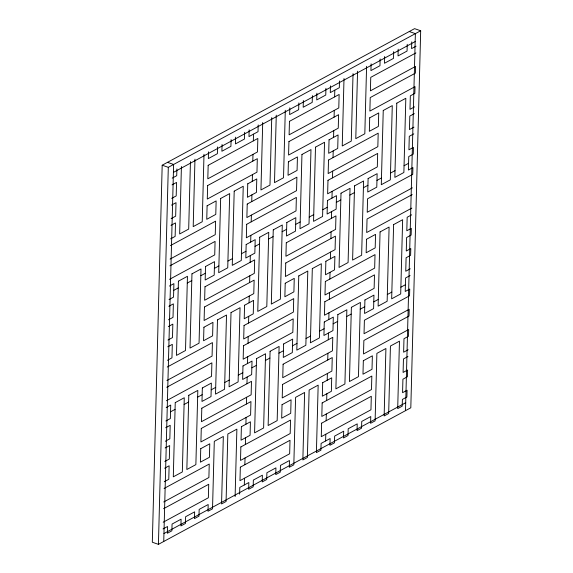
<?xml version="1.0" encoding="UTF-8"?>
<svg xmlns="http://www.w3.org/2000/svg" width="573" height="573" viewBox="0 0 573 573"><rect width="100%" height="100%" fill="white"/><g stroke="black" fill="none" stroke-linecap="round" stroke-linejoin="round"><path stroke-width="0.86" d="M162.188 165.21L152.318 542.23L158.427 544.35L410.812 407.79L420.682 30.77L414.573 28.65L162.188 165.21L168.304 167.33L420.682 30.77M158.427 544.35L168.304 167.33M163.742 541.478L173.619 164.458L167.502 162.338M176.907 168.942L176.728 175.682L172.208 178.131M181.419 166.492L179.657 233.963L188.689 229.071L190.451 161.607M194.97 159.165L193.201 226.629L202.233 221.744L204.002 154.273M208.515 151.831L208.343 158.578L217.375 153.693L217.554 146.946M222.066 144.503L221.887 151.251L230.926 146.359L231.098 139.611M235.618 137.169L235.439 143.916L244.47 139.031L244.65 132.284M235.109 496.598L236.878 429.134L227.839 434.019L226.077 501.49L221.558 503.932L223.327 436.468L214.295 441.353L212.526 508.817L208.013 511.259L208.185 504.519L199.153 509.404L198.981 516.151L194.462 518.594L194.641 511.847L185.609 516.731L185.43 523.478L180.91 525.928L181.089 519.181L172.058 524.066L171.879 530.813L167.366 533.255L167.538 526.508L163.026 528.951M239.621 494.155L239.801 487.408L248.832 482.523L248.661 489.27L253.173 486.828L253.352 480.081L262.384 475.189L262.205 481.936L266.724 479.494L266.896 472.746L275.935 467.862L275.756 474.609L280.269 472.159L280.448 465.412L289.48 460.527L289.308 467.274L293.82 464.832L295.589 397.361L304.621 392.476L302.852 459.94L307.372 457.498L309.134 390.034L318.165 385.149L316.403 452.613L320.916 450.17L321.095 443.423L330.127 438.531L329.948 445.278L334.467 442.836L334.646 436.089L343.678 431.204L343.499 437.951L348.019 435.509L348.191 428.762L357.223 423.87L357.051 430.617L361.563 428.174L361.742 421.427L370.774 416.542L370.595 423.289L375.114 420.84L376.884 353.376L385.916 348.491L384.146 415.955L388.666 413.513L390.428 346.042L399.46 341.157L397.698 408.621L402.21 406.178L402.389 399.431L406.902 396.989L407.081 390.242L402.568 392.684L402.919 379.197L407.432 376.748L407.611 370L403.098 372.45L403.449 358.956L407.962 356.513M249.162 129.835L248.99 136.582L258.022 131.697L258.201 124.95M244.32 484.966L244.492 478.219M244.85 464.724L245.022 457.977M245.38 444.483L245.552 437.736M245.91 424.249L246.082 417.502M246.44 404.008L246.612 397.261M246.97 383.767L247.142 377.02M247.5 363.526L247.672 356.778M248.03 343.284L248.202 336.537M248.56 323.043L248.732 316.303M249.09 302.809L249.262 296.062M249.62 282.568L249.792 275.821M250.15 262.327L250.322 255.579M250.68 242.085L250.852 235.338M251.21 221.844L251.382 215.097M251.74 201.61L251.912 194.863M252.27 181.369L252.442 174.622M252.8 161.128L252.972 154.381M253.33 140.886L253.502 134.139M262.713 122.507L260.944 189.971L269.983 185.086L271.745 117.623M276.265 115.173L274.496 182.644L283.528 177.752L285.297 110.288M289.809 107.846L289.637 114.593L298.669 109.701L298.841 102.954M303.361 100.511L303.181 107.258L312.213 102.374L312.392 95.627M316.912 93.184L316.733 99.931L325.765 95.039L325.944 88.292M330.456 85.85L330.284 92.597L339.316 87.712L339.488 80.965M325.614 440.981L325.786 434.234M326.144 420.74L326.316 413.993M326.674 400.498L326.846 393.751M327.204 380.257L327.376 373.51M327.735 360.016L327.906 353.269M328.265 339.782L328.436 333.035M328.795 319.541L328.966 312.794M329.325 299.299L329.496 292.552M329.855 279.058L330.027 272.311M330.385 258.817L330.557 252.07M330.915 238.576L331.087 231.836M331.445 218.342L331.617 211.595M331.975 198.1L332.147 191.353M332.505 177.859L332.677 171.112M333.035 157.618L333.207 150.871M333.565 137.377L333.737 130.63M334.095 117.143L334.267 110.396M334.625 96.901L334.797 90.154M344.008 78.522L342.239 145.986L351.27 141.101L353.04 73.63M357.559 71.188L355.79 138.652L364.822 133.767L366.591 66.303M371.103 63.854L370.932 70.601L379.963 65.716L380.135 58.969M384.655 56.526L384.476 63.274L393.508 58.382L393.687 51.634M398.206 49.192L398.027 55.939L407.059 51.054L407.238 44.307M411.751 41.865L411.579 48.612L416.091 46.162M405.498 410.662L415.375 33.642L409.258 31.522M173.411 172.394L415.167 41.578M172.036 184.878L176.548 182.429L176.198 195.923L171.678 198.365M415.912 52.909L370.752 77.348L370.402 90.842L415.561 66.404L415.382 73.151L370.222 97.589L369.872 111.083L415.031 86.645L414.852 93.392L410.34 95.834L409.989 109.328L414.501 106.886M171.506 205.113L176.018 202.67L175.667 216.164L171.148 218.607M170.976 225.354L175.488 222.911L175.137 236.405L170.618 238.848M170.446 245.595L215.606 221.157L215.255 234.651L170.088 259.089M414.322 113.633L409.81 116.075L409.459 129.57L413.971 127.127M169.916 265.836L215.076 241.398L214.725 254.892L169.558 279.33M413.792 133.874L409.28 136.317L408.929 149.811L413.441 147.361L413.262 154.108L408.75 156.558L408.399 170.045L412.911 167.603L412.732 174.35L367.572 198.788L367.221 212.282L412.381 187.844M169.386 286.077L173.898 283.628L173.547 297.122L169.028 299.572M173.726 290.375L178.239 287.933M187.271 283.048L191.79 280.605M200.822 275.713L205.335 273.271M214.374 268.386L218.886 265.944M227.918 261.052L232.437 258.609M241.469 253.724L245.982 251.275M255.021 246.39L259.533 243.948M268.565 239.056L273.085 236.613M282.117 231.728L286.629 229.286M295.661 224.394L300.18 221.952M309.212 217.067L313.732 214.624M322.764 209.732L327.276 207.29M336.308 202.405L340.828 199.956M349.859 195.071L354.379 192.628M363.411 187.736L367.923 185.294M376.955 180.409L381.475 177.967M390.507 173.075L395.026 170.632M404.058 165.747L408.57 163.305M168.856 306.311L173.368 303.869L173.017 317.363L168.498 319.806M168.326 326.553L172.838 324.11L172.487 337.604L167.968 340.047M412.202 194.591L367.042 219.029L366.691 232.523L411.851 208.085M167.796 346.794L172.308 344.352L171.957 357.846L167.438 360.288M411.672 214.832L407.159 217.274L406.809 230.769L411.321 228.326L411.142 235.073L406.629 237.516L406.278 251.01L410.791 248.567L410.612 255.307L406.099 257.757L405.748 271.251L410.261 268.801M167.266 367.035L212.425 342.597L212.074 356.091L166.908 380.529M166.736 387.276L211.895 362.838L211.544 376.332L166.378 400.771M166.206 407.518L170.718 405.068L170.367 418.562L165.848 421.005M410.082 275.549L405.569 277.991L405.218 291.485L409.731 289.043L409.552 295.79L364.392 320.228L364.041 333.722L409.201 309.284L409.022 316.031L363.862 340.469L363.511 353.964L408.671 329.525L408.492 336.272L403.979 338.715L403.628 352.209L408.141 349.766M170.546 411.815L175.059 409.373M184.091 404.488L188.61 402.045M197.642 397.153L202.162 394.711M211.193 389.826L215.706 387.377M224.738 382.492L229.257 380.049M238.289 375.157L242.802 372.715M251.841 367.83L256.353 365.388M265.385 360.496L269.904 358.053M278.936 353.169L283.449 350.726M292.481 345.834L297 343.392M306.032 338.507L310.552 336.057M319.584 331.173L324.096 328.73M333.128 323.838L337.647 321.396M346.679 316.511L351.199 314.068M360.231 309.176L364.743 306.734M373.775 301.849L378.295 299.407M387.327 294.515L391.846 292.072M400.878 287.188L405.39 284.738M165.676 427.752L170.188 425.309L169.837 438.803L165.318 441.246M165.146 447.993L169.658 445.55L169.307 459.045L164.788 461.487M164.616 468.234L169.128 465.792L168.777 479.286L164.258 481.728M164.086 488.475L209.245 464.037L208.894 477.531L163.728 501.969M163.556 508.717L208.715 484.278L208.364 497.772L163.198 522.204M163.95 533.535L405.705 402.726M175.238 402.626L173.297 476.836L182.329 471.951L184.27 397.741L175.238 402.626M178.418 281.185L176.477 355.403L185.509 350.511L187.45 276.301L178.418 281.185M188.789 395.298L186.841 469.509L195.873 464.624L197.821 390.406L188.789 395.298M191.962 273.858L190.021 348.069L199.053 343.184L201.001 268.966L191.962 273.858M200.743 448.68L200.392 462.175L209.424 457.29L209.775 443.796L200.743 448.68M201.273 428.446L200.922 441.941L250.602 415.053L250.953 401.566L201.273 428.446M201.803 408.205L201.452 421.699L251.132 394.818L251.483 381.324L201.803 408.205M202.333 387.964L201.983 401.458L211.014 396.573L211.365 383.079L202.333 387.964M203.924 327.247L203.573 340.734L212.604 335.85L212.955 322.355L203.924 327.247M204.454 307.006L204.103 320.5L253.782 293.62L254.133 280.125L204.454 307.006M204.984 286.765L204.633 300.259L254.312 273.378L254.663 259.884L204.984 286.765M205.514 266.524L205.163 280.018L214.195 275.133L214.546 261.639L205.514 266.524M207.104 205.807L206.753 219.301L215.785 214.409L216.136 200.915L207.104 205.807M207.634 185.566L207.283 199.06L256.962 172.179L257.313 158.685L207.634 185.566M208.164 165.325L207.813 178.819L257.492 151.938L257.843 138.444L208.164 165.325M217.475 319.913L215.527 394.124L224.566 389.239L226.507 315.028L217.475 319.913M220.655 198.473L218.707 272.684L227.746 267.799L229.687 193.588L220.655 198.473M231.019 312.579L229.078 386.796L238.11 381.905L240.058 307.694L231.019 312.579M234.199 191.146L232.258 265.356L241.29 260.464L243.239 186.254L234.199 191.146M240.331 467.167L239.98 480.661L289.659 453.78L290.01 440.286L240.331 467.167M240.861 446.933L240.51 460.42L290.189 433.539L290.54 420.045L240.861 446.933M241.391 426.692L241.04 440.186L250.072 435.294L250.422 421.8L241.391 426.692M242.981 365.968L242.63 379.462L251.662 374.577L252.013 361.083L242.981 365.968M243.511 345.727L243.16 359.221L292.839 332.34L293.19 318.846L243.511 345.727M244.041 325.493L243.69 338.987L293.369 312.099L293.72 298.612L244.041 325.493M244.571 305.251L244.22 318.746L253.252 313.854L253.603 300.359L244.571 305.251M246.161 244.528L245.81 258.022L254.842 253.137L255.193 239.643L246.161 244.528M246.691 224.294L246.34 237.781L296.019 210.9L296.37 197.413L246.691 224.294M247.221 204.052L246.87 217.547L296.549 190.666L296.9 177.172L247.221 204.052M247.751 183.811L247.4 197.305L256.432 192.413L256.783 178.926L247.751 183.811M256.532 358.641L254.584 432.851L263.623 427.967L265.564 353.749L256.532 358.641M259.712 237.201L257.764 311.411L266.803 306.526L268.744 232.309L259.712 237.201M270.076 351.306L268.135 425.517L277.167 420.632L279.115 346.421L270.076 351.306M273.257 229.866L271.316 304.084L280.347 299.192L282.288 224.981L273.257 229.866M282.038 404.696L281.687 418.19L290.719 413.305L291.07 399.811L282.038 404.696M282.568 384.454L282.217 397.949L331.896 371.068L332.247 357.573L282.568 384.454M283.098 364.213L282.747 377.707L332.426 350.826L332.777 337.332L283.098 364.213M283.628 343.979L283.277 357.466L292.309 352.581L292.66 339.087L283.628 343.979M285.218 283.255L284.867 296.75L293.899 291.865L294.25 278.371L285.218 283.255M285.748 263.014L285.397 276.508L335.076 249.627L335.427 236.133L285.748 263.014M286.278 242.78L285.927 256.267L335.606 229.386L335.957 215.892L286.278 242.78M286.808 222.539L286.457 236.033L295.489 231.141L295.84 217.647L286.808 222.539M288.398 161.815L288.047 175.309L297.079 170.425L297.43 156.93L288.398 161.815M288.928 141.574L288.577 155.068L338.256 128.187L338.607 114.693L288.928 141.574M289.458 121.34L289.107 134.834L338.786 107.946L339.137 94.459L289.458 121.34M298.769 275.928L296.821 350.139L305.853 345.254L307.801 271.036L298.769 275.928M301.95 154.488L300.001 228.699L309.033 223.814L310.981 149.596L301.95 154.488M312.314 268.594L310.373 342.804L319.405 337.92L321.346 263.709L312.314 268.594M315.494 147.154L313.553 221.364L322.585 216.479L324.526 142.269L315.494 147.154M321.625 423.182L321.274 436.676L370.953 409.795L371.304 396.301L321.625 423.182M322.155 402.941L321.804 416.435L371.483 389.554L371.834 376.06L322.155 402.941M322.685 382.7L322.334 396.194L331.366 391.309L331.717 377.815L322.685 382.7M324.275 321.983L323.924 335.477L332.956 330.585L333.307 317.098L324.275 321.983M324.805 301.742L324.454 315.236L374.133 288.355L374.484 274.861L324.805 301.742M325.335 281.501L324.984 294.995L374.663 268.114L375.014 254.62L325.335 281.501M325.865 261.259L325.514 274.754L334.546 269.869L334.897 256.375L325.865 261.259M327.455 200.543L327.104 214.037L336.136 209.152L336.487 195.658L327.455 200.543M327.985 180.302L327.634 193.796L377.313 166.915L377.664 153.421L327.985 180.302M328.515 160.06L328.164 173.555L377.843 146.674L378.194 133.18L328.515 160.06M329.045 139.826L328.694 153.313L337.726 148.428L338.077 134.934L329.045 139.826M337.826 314.649L335.878 388.866L344.91 383.974L346.858 309.764L337.826 314.649M341.007 193.208L339.058 267.426L348.09 262.534L350.039 188.324L341.007 193.208M351.371 307.321L349.43 381.532L358.462 376.647L360.403 302.429L351.371 307.321M354.551 185.881L352.61 260.092L361.642 255.207L363.583 180.996L354.551 185.881M363.332 360.711L362.981 374.205L372.013 369.313L372.364 355.819L363.332 360.711M364.922 299.987L364.571 313.481L373.603 308.596L373.954 295.102L364.922 299.987M366.512 239.27L366.161 252.765L375.193 247.873L375.544 234.378L366.512 239.27M368.102 178.547L367.751 192.041L376.783 187.156L377.134 173.662L368.102 178.547M369.692 117.83L369.341 131.324L378.373 126.432L378.724 112.938L369.692 117.83M380.064 231.936L378.116 306.147L387.147 301.262L389.096 227.051L380.064 231.936M383.244 110.496L381.296 184.714L390.328 179.822L392.276 105.611L383.244 110.496M393.608 224.609L391.667 298.82L400.699 293.935L402.64 219.717L393.608 224.609M396.788 103.169L394.847 177.379L403.879 172.494L405.82 98.277L396.788 103.169"/></g></svg>
